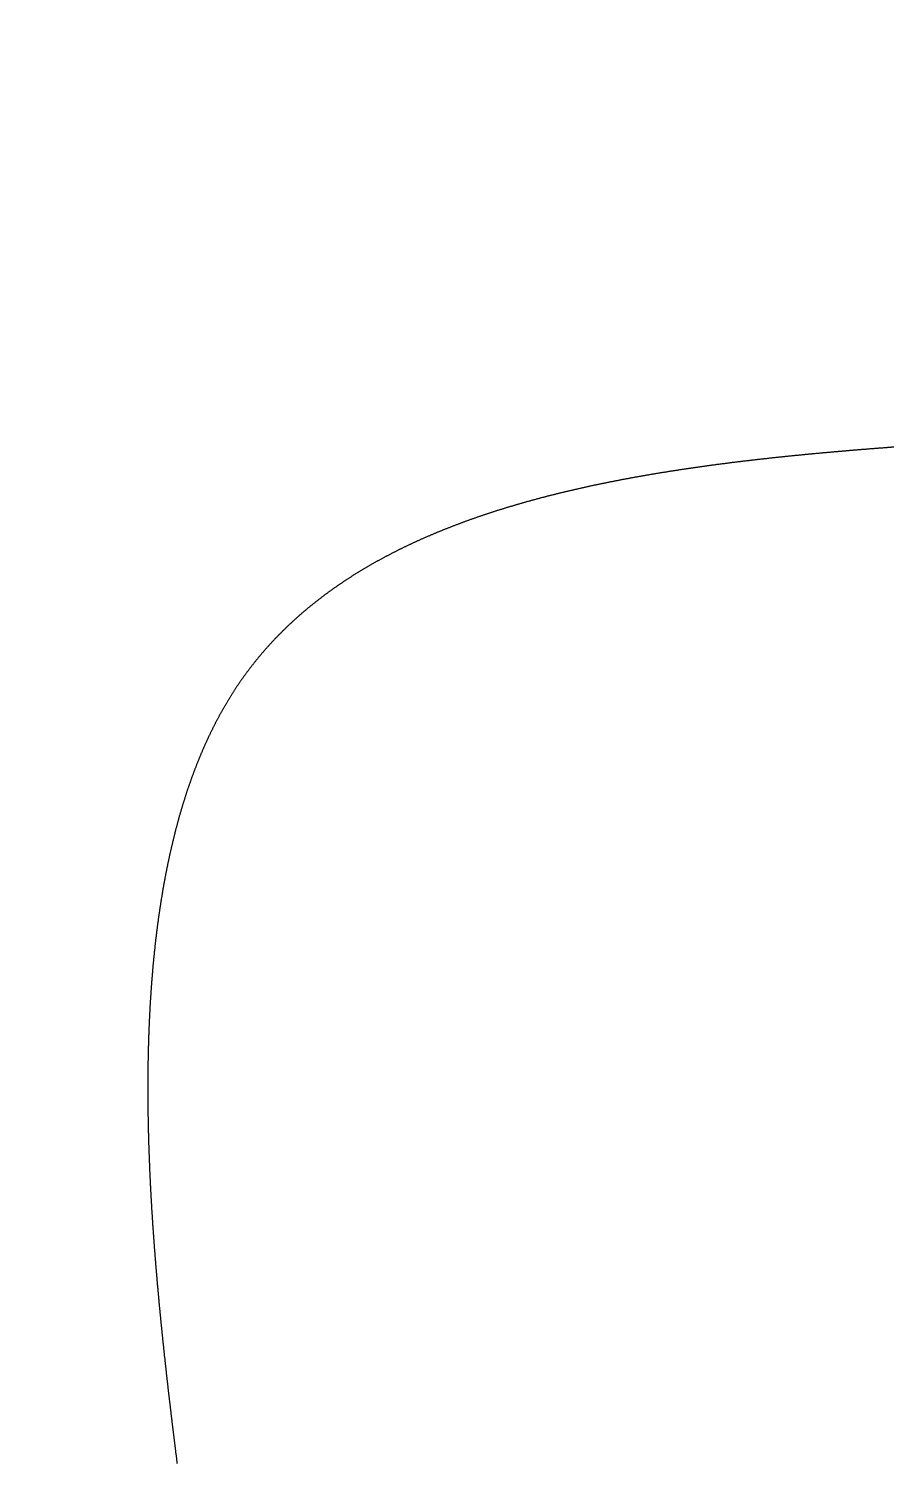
# Model space of a CAD drawing. Header units: millimetres. Extents: x 88 to 97873, y 32 to 55088.
# Drawn here: x 48696.64 to 48699.173, y 4954.312 to 4958.513 of the extents above; entities that cross this region are included whole.
import ezdxf

# ---------------------------------------------------------------- set-up
doc = ezdxf.new("R2010")
doc.units = ezdxf.units.MM
doc.header["$LTSCALE"] = 0.3

msp = doc.modelspace()

# ---------------------------------------------------------------- linework, layer by layer
msp.add_lwpolyline([(48699.1745, 4957.288), (48699.1722, 4957.2879), (48699.1698, 4957.2877), (48699.1674, 4957.2875), (48699.165, 4957.2873), (48699.1627, 4957.2871), (48699.1603, 4957.287), (48699.1579, 4957.2868), (48699.1556, 4957.2866), (48699.1532, 4957.2864), (48699.1508, 4957.2862), (48699.1484, 4957.2861), (48699.1461, 4957.2859), (48699.1437, 4957.2857), (48699.1413, 4957.2855), (48699.139, 4957.2853), (48699.1366, 4957.2852), (48699.1342, 4957.285), (48699.1318, 4957.2848), (48699.1295, 4957.2846), (48699.1271, 4957.2844), (48699.1247, 4957.2842), (48699.1224, 4957.2841), (48699.12, 4957.2839), (48699.1176, 4957.2837), (48699.1153, 4957.2835), (48699.1129, 4957.2833), (48699.1105, 4957.2831), (48699.1081, 4957.2829), (48699.1058, 4957.2828), (48699.1034, 4957.2826), (48699.101, 4957.2824), (48699.0987, 4957.2822), (48699.0963, 4957.282), (48699.0939, 4957.2818), (48699.0916, 4957.2816), (48699.0892, 4957.2814), (48699.0868, 4957.2812), (48699.0845, 4957.281), (48699.0821, 4957.2809), (48699.0797, 4957.2807), (48699.0774, 4957.2805), (48699.075, 4957.2803), (48699.0726, 4957.2801), (48699.0703, 4957.2799), (48699.0679, 4957.2797), (48699.0655, 4957.2795), (48699.0632, 4957.2793), (48699.0608, 4957.2791), (48699.0584, 4957.2789), (48699.0561, 4957.2787), (48699.0537, 4957.2785), (48699.0514, 4957.2783), (48699.049, 4957.2781), (48699.0466, 4957.2779), (48699.0443, 4957.2777), (48699.0419, 4957.2775), (48699.0395, 4957.2773), (48699.0372, 4957.2771), (48699.0348, 4957.2769), (48699.0324, 4957.2767), (48699.0301, 4957.2765), (48699.0277, 4957.2763), (48699.0254, 4957.2761), (48699.023, 4957.2759), (48699.0206, 4957.2757), (48699.0183, 4957.2755), (48699.0159, 4957.2753), (48699.0136, 4957.2751), (48699.0112, 4957.2749), (48699.0088, 4957.2747), (48699.0065, 4957.2745), (48699.0041, 4957.2743), (48699.0018, 4957.2741), (48698.9994, 4957.2739), (48698.9971, 4957.2737), (48698.9947, 4957.2735), (48698.9923, 4957.2733), (48698.99, 4957.273), (48698.9876, 4957.2728), (48698.9853, 4957.2726), (48698.9829, 4957.2724), (48698.9806, 4957.2722), (48698.9782, 4957.272), (48698.9759, 4957.2718), (48698.9735, 4957.2716), (48698.9711, 4957.2714), (48698.9688, 4957.2711), (48698.9664, 4957.2709), (48698.9641, 4957.2707), (48698.9617, 4957.2705), (48698.9594, 4957.2703), (48698.957, 4957.2701), (48698.9547, 4957.2698), (48698.9523, 4957.2696), (48698.95, 4957.2694), (48698.9476, 4957.2692), (48698.9453, 4957.269), (48698.9429, 4957.2688), (48698.9406, 4957.2685), (48698.9382, 4957.2683), (48698.9359, 4957.2681), (48698.9335, 4957.2679), (48698.9312, 4957.2676), (48698.9288, 4957.2674), (48698.9265, 4957.2672), (48698.9241, 4957.267), (48698.9218, 4957.2667), (48698.9194, 4957.2665), (48698.9171, 4957.2663), (48698.9147, 4957.2661), (48698.9124, 4957.2658), (48698.9101, 4957.2656), (48698.9077, 4957.2654), (48698.9054, 4957.2652), (48698.903, 4957.2649), (48698.9007, 4957.2647), (48698.8983, 4957.2645), (48698.896, 4957.2642), (48698.8937, 4957.264), (48698.8913, 4957.2638), (48698.889, 4957.2635), (48698.8866, 4957.2633), (48698.8843, 4957.2631), (48698.882, 4957.2628), (48698.8796, 4957.2626), (48698.8773, 4957.2624), (48698.8749, 4957.2621), (48698.8726, 4957.2619), (48698.8703, 4957.2617), (48698.8679, 4957.2614), (48698.8656, 4957.2612), (48698.8632, 4957.2609), (48698.8609, 4957.2607), (48698.8586, 4957.2605), (48698.8562, 4957.2602), (48698.8539, 4957.26), (48698.8516, 4957.2597), (48698.8492, 4957.2595), (48698.8469, 4957.2593), (48698.8446, 4957.259), (48698.8422, 4957.2588), (48698.8399, 4957.2585), (48698.8376, 4957.2583), (48698.8352, 4957.258), (48698.8329, 4957.2578), (48698.8306, 4957.2575), (48698.8283, 4957.2573), (48698.8259, 4957.257), (48698.8236, 4957.2568), (48698.8213, 4957.2565), (48698.8189, 4957.2563), (48698.8166, 4957.256), (48698.8143, 4957.2558), (48698.812, 4957.2555), (48698.8096, 4957.2553), (48698.8073, 4957.255), (48698.805, 4957.2548), (48698.8027, 4957.2545), (48698.8003, 4957.2542), (48698.798, 4957.254), (48698.7957, 4957.2537), (48698.7934, 4957.2535), (48698.791, 4957.2532), (48698.7887, 4957.253), (48698.7864, 4957.2527), (48698.7841, 4957.2524), (48698.7818, 4957.2522), (48698.7794, 4957.2519), (48698.7771, 4957.2516), (48698.7748, 4957.2514), (48698.7725, 4957.2511), (48698.7702, 4957.2509), (48698.7678, 4957.2506), (48698.7655, 4957.2503), (48698.7632, 4957.2501), (48698.7609, 4957.2498), (48698.7586, 4957.2495), (48698.7563, 4957.2492), (48698.754, 4957.249), (48698.7516, 4957.2487), (48698.7493, 4957.2484), (48698.747, 4957.2482), (48698.7447, 4957.2479), (48698.7424, 4957.2476), (48698.7401, 4957.2473), (48698.7378, 4957.2471), (48698.7355, 4957.2468), (48698.7332, 4957.2465), (48698.7309, 4957.2462), (48698.7285, 4957.246), (48698.7262, 4957.2457), (48698.7239, 4957.2454), (48698.7216, 4957.2451), (48698.7193, 4957.2448), (48698.717, 4957.2446), (48698.7147, 4957.2443), (48698.7124, 4957.244), (48698.7101, 4957.2437), (48698.7078, 4957.2434), (48698.7055, 4957.2431), (48698.7032, 4957.2428), (48698.7009, 4957.2426), (48698.6986, 4957.2423), (48698.6963, 4957.242), (48698.694, 4957.2417), (48698.6917, 4957.2414), (48698.6894, 4957.2411), (48698.6871, 4957.2408), (48698.6848, 4957.2405), (48698.6825, 4957.2402), (48698.6802, 4957.2399), (48698.6779, 4957.2396), (48698.6756, 4957.2394), (48698.6733, 4957.2391), (48698.6711, 4957.2388), (48698.6688, 4957.2385), (48698.6665, 4957.2382), (48698.6642, 4957.2379), (48698.6619, 4957.2376), (48698.6596, 4957.2373), (48698.6573, 4957.237), (48698.655, 4957.2367), (48698.6527, 4957.2364), (48698.6505, 4957.2361), (48698.6482, 4957.2357), (48698.6459, 4957.2354), (48698.6436, 4957.2351), (48698.6413, 4957.2348), (48698.639, 4957.2345), (48698.6367, 4957.2342), (48698.6345, 4957.2339), (48698.6322, 4957.2336), (48698.6299, 4957.2333), (48698.6276, 4957.233), (48698.6253, 4957.2327), (48698.6231, 4957.2323), (48698.6208, 4957.232), (48698.6185, 4957.2317), (48698.6162, 4957.2314), (48698.614, 4957.2311), (48698.6117, 4957.2308), (48698.6094, 4957.2304), (48698.6071, 4957.2301), (48698.6049, 4957.2298), (48698.6026, 4957.2295), (48698.6003, 4957.2292), (48698.5981, 4957.2288), (48698.5958, 4957.2285), (48698.5935, 4957.2282), (48698.5912, 4957.2279), (48698.589, 4957.2275), (48698.5867, 4957.2272), (48698.5844, 4957.2269), (48698.5822, 4957.2265), (48698.5799, 4957.2262), (48698.5776, 4957.2259), (48698.5754, 4957.2256), (48698.5731, 4957.2252), (48698.5709, 4957.2249), (48698.5686, 4957.2246), (48698.5663, 4957.2242), (48698.5641, 4957.2239), (48698.5618, 4957.2235), (48698.5596, 4957.2232), (48698.5573, 4957.2229), (48698.555, 4957.2225), (48698.5528, 4957.2222), (48698.5505, 4957.2219), (48698.5483, 4957.2215), (48698.546, 4957.2212), (48698.5438, 4957.2208), (48698.5415, 4957.2205), (48698.5393, 4957.2201), (48698.537, 4957.2198), (48698.5348, 4957.2194), (48698.5325, 4957.2191), (48698.5303, 4957.2187), (48698.528, 4957.2184), (48698.5258, 4957.218), (48698.5235, 4957.2177), (48698.5213, 4957.2173), (48698.519, 4957.217), (48698.5168, 4957.2166), (48698.5145, 4957.2163), (48698.5123, 4957.2159), (48698.5101, 4957.2156), (48698.5078, 4957.2152), (48698.5056, 4957.2148), (48698.5033, 4957.2145), (48698.5011, 4957.2141), (48698.4989, 4957.2138), (48698.4966, 4957.2134), (48698.4944, 4957.213), (48698.4922, 4957.2127), (48698.4899, 4957.2123), (48698.4877, 4957.2119), (48698.4855, 4957.2116), (48698.4832, 4957.2112), (48698.481, 4957.2108), (48698.4788, 4957.2105), (48698.4765, 4957.2101), (48698.4743, 4957.2097), (48698.4721, 4957.2093), (48698.4699, 4957.209), (48698.4676, 4957.2086), (48698.4654, 4957.2082), (48698.4632, 4957.2078), (48698.461, 4957.2075), (48698.4587, 4957.2071), (48698.4565, 4957.2067), (48698.4543, 4957.2063), (48698.4521, 4957.2059), (48698.4499, 4957.2055), (48698.4476, 4957.2052), (48698.4454, 4957.2048), (48698.4432, 4957.2044), (48698.441, 4957.204), (48698.4388, 4957.2036), (48698.4366, 4957.2032), (48698.4344, 4957.2028), (48698.4321, 4957.2024), (48698.4299, 4957.2021), (48698.4277, 4957.2017), (48698.4255, 4957.2013), (48698.4233, 4957.2009), (48698.4211, 4957.2005), (48698.4189, 4957.2001), (48698.4167, 4957.1997), (48698.4145, 4957.1993), (48698.4123, 4957.1989), (48698.4101, 4957.1985), (48698.4079, 4957.1981), (48698.4057, 4957.1977), (48698.4035, 4957.1973), (48698.4013, 4957.1969), (48698.3991, 4957.1965), (48698.3969, 4957.1961), (48698.3947, 4957.1956), (48698.3925, 4957.1952), (48698.3903, 4957.1948), (48698.3881, 4957.1944), (48698.3859, 4957.194), (48698.3837, 4957.1936), (48698.3815, 4957.1932), (48698.3793, 4957.1928), (48698.3771, 4957.1923), (48698.3749, 4957.1919), (48698.3728, 4957.1915), (48698.3706, 4957.1911), (48698.3684, 4957.1907), (48698.3662, 4957.1902), (48698.364, 4957.1898), (48698.3618, 4957.1894), (48698.3597, 4957.189), (48698.3575, 4957.1885), (48698.3553, 4957.1881), (48698.3531, 4957.1877), (48698.3509, 4957.1873), (48698.3488, 4957.1868), (48698.3466, 4957.1864), (48698.3444, 4957.186), (48698.3422, 4957.1855), (48698.3401, 4957.1851), (48698.3379, 4957.1847), (48698.3357, 4957.1842), (48698.3336, 4957.1838), (48698.3314, 4957.1833), (48698.3292, 4957.1829), (48698.3271, 4957.1825), (48698.3249, 4957.182), (48698.3227, 4957.1816), (48698.3206, 4957.1811), (48698.3184, 4957.1807), (48698.3162, 4957.1802), (48698.3141, 4957.1798), (48698.3119, 4957.1793), (48698.3098, 4957.1789), (48698.3076, 4957.1784), (48698.3054, 4957.178), (48698.3033, 4957.1775), (48698.3011, 4957.1771), (48698.299, 4957.1766), (48698.2968, 4957.1762), (48698.2947, 4957.1757), (48698.2925, 4957.1753), (48698.2904, 4957.1748), (48698.2882, 4957.1743), (48698.2861, 4957.1739), (48698.2839, 4957.1734), (48698.2818, 4957.1729), (48698.2796, 4957.1725), (48698.2775, 4957.172), (48698.2754, 4957.1715), (48698.2732, 4957.1711), (48698.2711, 4957.1706), (48698.2689, 4957.1701), (48698.2668, 4957.1697), (48698.2647, 4957.1692), (48698.2625, 4957.1687), (48698.2604, 4957.1682), (48698.2583, 4957.1678), (48698.2561, 4957.1673), (48698.254, 4957.1668), (48698.2519, 4957.1663), (48698.2497, 4957.1658), (48698.2476, 4957.1653), (48698.2455, 4957.1649), (48698.2434, 4957.1644), (48698.2412, 4957.1639), (48698.2391, 4957.1634), (48698.237, 4957.1629), (48698.2349, 4957.1624), (48698.2327, 4957.1619), (48698.2306, 4957.1614), (48698.2285, 4957.1609), (48698.2264, 4957.1605), (48698.2243, 4957.16), (48698.2222, 4957.1595), (48698.22, 4957.159), (48698.2179, 4957.1585), (48698.2158, 4957.158), (48698.2137, 4957.1575), (48698.2116, 4957.157), (48698.2095, 4957.1564), (48698.2074, 4957.1559), (48698.2053, 4957.1554), (48698.2032, 4957.1549), (48698.2011, 4957.1544), (48698.199, 4957.1539), (48698.1969, 4957.1534), (48698.1948, 4957.1529), (48698.1927, 4957.1524), (48698.1906, 4957.1519), (48698.1885, 4957.1513), (48698.1864, 4957.1508), (48698.1843, 4957.1503), (48698.1822, 4957.1498), (48698.1801, 4957.1493), (48698.178, 4957.1487), (48698.1759, 4957.1482), (48698.1738, 4957.1477), (48698.1717, 4957.1472), (48698.1697, 4957.1466), (48698.1676, 4957.1461), (48698.1655, 4957.1456), (48698.1634, 4957.145), (48698.1613, 4957.1445), (48698.1592, 4957.144), (48698.1572, 4957.1434), (48698.1551, 4957.1429), (48698.153, 4957.1424), (48698.1509, 4957.1418), (48698.1489, 4957.1413), (48698.1468, 4957.1407), (48698.1447, 4957.1402), (48698.1426, 4957.1397), (48698.1406, 4957.1391), (48698.1385, 4957.1386), (48698.1364, 4957.138), (48698.1344, 4957.1375), (48698.1323, 4957.1369), (48698.1302, 4957.1364), (48698.1282, 4957.1358), (48698.1261, 4957.1353), (48698.1241, 4957.1347), (48698.122, 4957.1341), (48698.1199, 4957.1336), (48698.1179, 4957.133), (48698.1158, 4957.1325), (48698.1138, 4957.1319), (48698.1117, 4957.1313), (48698.1097, 4957.1308), (48698.1076, 4957.1302), (48698.1056, 4957.1296), (48698.1035, 4957.1291), (48698.1015, 4957.1285), (48698.0994, 4957.1279), (48698.0974, 4957.1274), (48698.0953, 4957.1268), (48698.0933, 4957.1262), (48698.0913, 4957.1256), (48698.0892, 4957.125), (48698.0872, 4957.1245), (48698.0852, 4957.1239), (48698.0831, 4957.1233), (48698.0811, 4957.1227), (48698.0791, 4957.1221), (48698.077, 4957.1215), (48698.075, 4957.121), (48698.073, 4957.1204), (48698.0709, 4957.1198), (48698.0689, 4957.1192), (48698.0669, 4957.1186), (48698.0649, 4957.118), (48698.0628, 4957.1174), (48698.0608, 4957.1168), (48698.0588, 4957.1162), (48698.0568, 4957.1156), (48698.0548, 4957.115), (48698.0528, 4957.1144), (48698.0507, 4957.1138), (48698.0487, 4957.1132), (48698.0467, 4957.1126), (48698.0447, 4957.112), (48698.0427, 4957.1114), (48698.0407, 4957.1108), (48698.0387, 4957.1102), (48698.0367, 4957.1095), (48698.0347, 4957.1089), (48698.0327, 4957.1083), (48698.0307, 4957.1077), (48698.0287, 4957.1071), (48698.0267, 4957.1065), (48698.0247, 4957.1058), (48698.0227, 4957.1052), (48698.0207, 4957.1046), (48698.0187, 4957.104), (48698.0167, 4957.1033), (48698.0147, 4957.1027), (48698.0127, 4957.1021), (48698.0107, 4957.1014), (48698.0087, 4957.1008), (48698.0068, 4957.1002), (48698.0048, 4957.0995), (48698.0028, 4957.0989), (48698.0008, 4957.0983), (48697.9988, 4957.0976), (48697.9969, 4957.097), (48697.9949, 4957.0963), (48697.9929, 4957.0957), (48697.9909, 4957.0951), (48697.989, 4957.0944), (48697.987, 4957.0938), (48697.985, 4957.0931), (48697.983, 4957.0925), (48697.9811, 4957.0918), (48697.9791, 4957.0912), (48697.9772, 4957.0905), (48697.9752, 4957.0898), (48697.9732, 4957.0892), (48697.9713, 4957.0885), (48697.9693, 4957.0879), (48697.9674, 4957.0872), (48697.9654, 4957.0865), (48697.9634, 4957.0859), (48697.9615, 4957.0852), (48697.9595, 4957.0845), (48697.9576, 4957.0839), (48697.9556, 4957.0832), (48697.9537, 4957.0825), (48697.9517, 4957.0818), (48697.9498, 4957.0812), (48697.9479, 4957.0805), (48697.9459, 4957.0798), (48697.944, 4957.0791), (48697.942, 4957.0785), (48697.9401, 4957.0778), (48697.9382, 4957.0771), (48697.9362, 4957.0764), (48697.9343, 4957.0757), (48697.9324, 4957.075), (48697.9304, 4957.0743), (48697.9285, 4957.0736), (48697.9266, 4957.0729), (48697.9247, 4957.0722), (48697.9227, 4957.0716), (48697.9208, 4957.0709), (48697.9189, 4957.0702), (48697.917, 4957.0695), (48697.9151, 4957.0687), (48697.9131, 4957.068), (48697.9112, 4957.0673), (48697.9093, 4957.0666), (48697.9074, 4957.0659), (48697.9055, 4957.0652), (48697.9036, 4957.0645), (48697.9017, 4957.0638), (48697.8998, 4957.0631), (48697.8979, 4957.0624), (48697.896, 4957.0616), (48697.8941, 4957.0609), (48697.8922, 4957.0602), (48697.8903, 4957.0595), (48697.8884, 4957.0588), (48697.8865, 4957.058), (48697.8846, 4957.0573), (48697.8827, 4957.0566), (48697.8808, 4957.0558), (48697.8789, 4957.0551), (48697.877, 4957.0544), (48697.8751, 4957.0536), (48697.8732, 4957.0529), (48697.8714, 4957.0522), (48697.8695, 4957.0514), (48697.8676, 4957.0507), (48697.8657, 4957.0499), (48697.8638, 4957.0492), (48697.862, 4957.0485), (48697.8601, 4957.0477), (48697.8582, 4957.047), (48697.8563, 4957.0462), (48697.8545, 4957.0455), (48697.8526, 4957.0447), (48697.8507, 4957.044), (48697.8489, 4957.0432), (48697.847, 4957.0424), (48697.8451, 4957.0417), (48697.8433, 4957.0409), (48697.8414, 4957.0402), (48697.8396, 4957.0394), (48697.8377, 4957.0386), (48697.8359, 4957.0379), (48697.834, 4957.0371), (48697.8322, 4957.0363), (48697.8303, 4957.0355), (48697.8285, 4957.0348), (48697.8266, 4957.034), (48697.8248, 4957.0332), (48697.8229, 4957.0324), (48697.8211, 4957.0317), (48697.8192, 4957.0309), (48697.8174, 4957.0301), (48697.8156, 4957.0293), (48697.8137, 4957.0285), (48697.8119, 4957.0277), (48697.8101, 4957.0269), (48697.8082, 4957.0261), (48697.8064, 4957.0254), (48697.8046, 4957.0246), (48697.8028, 4957.0238), (48697.8009, 4957.023), (48697.7991, 4957.0222), (48697.7973, 4957.0214), (48697.7955, 4957.0206), (48697.7937, 4957.0198), (48697.7918, 4957.0189), (48697.79, 4957.0181), (48697.7882, 4957.0173), (48697.7864, 4957.0165), (48697.7846, 4957.0157), (48697.7828, 4957.0149), (48697.781, 4957.0141), (48697.7792, 4957.0133), (48697.7774, 4957.0124), (48697.7756, 4957.0116), (48697.7738, 4957.0108), (48697.772, 4957.01), (48697.7702, 4957.0091), (48697.7684, 4957.0083), (48697.7666, 4957.0075), (48697.7648, 4957.0067), (48697.763, 4957.0058), (48697.7612, 4957.005), (48697.7594, 4957.0041), (48697.7577, 4957.0033), (48697.7559, 4957.0025), (48697.7541, 4957.0016), (48697.7523, 4957.0008), (48697.7505, 4956.9999), (48697.7488, 4956.9991), (48697.747, 4956.9982), (48697.7452, 4956.9974), (48697.7434, 4956.9965), (48697.7417, 4956.9957), (48697.7399, 4956.9948), (48697.7381, 4956.994), (48697.7364, 4956.9931), (48697.7346, 4956.9923), (48697.7329, 4956.9914), (48697.7311, 4956.9905), (48697.7293, 4956.9897), (48697.7276, 4956.9888), (48697.7258, 4956.9879), (48697.7241, 4956.9871), (48697.7223, 4956.9862), (48697.7206, 4956.9853), (48697.7188, 4956.9844), (48697.7171, 4956.9836), (48697.7154, 4956.9827), (48697.7136, 4956.9818), (48697.7119, 4956.9809), (48697.7101, 4956.98), (48697.7084, 4956.9792), (48697.7067, 4956.9783), (48697.7049, 4956.9774), (48697.7032, 4956.9765), (48697.7015, 4956.9756), (48697.6997, 4956.9747), (48697.698, 4956.9738), (48697.6963, 4956.9729), (48697.6946, 4956.972), (48697.6928, 4956.9711), (48697.6911, 4956.9702), (48697.6894, 4956.9693), (48697.6877, 4956.9684), (48697.686, 4956.9675), (48697.6843, 4956.9666), (48697.6826, 4956.9657), (48697.6809, 4956.9647), (48697.6792, 4956.9638), (48697.6774, 4956.9629), (48697.6757, 4956.962), (48697.674, 4956.9611), (48697.6723, 4956.9601), (48697.6706, 4956.9592), (48697.669, 4956.9583), (48697.6673, 4956.9574), (48697.6656, 4956.9564), (48697.6639, 4956.9555), (48697.6622, 4956.9546), (48697.6605, 4956.9536), (48697.6588, 4956.9527), (48697.6571, 4956.9518), (48697.6555, 4956.9508), (48697.6538, 4956.9499), (48697.6521, 4956.9489), (48697.6504, 4956.948), (48697.6487, 4956.947), (48697.6471, 4956.9461), (48697.6454, 4956.9451), (48697.6437, 4956.9442), (48697.6421, 4956.9432), (48697.6404, 4956.9423), (48697.6387, 4956.9413), (48697.6371, 4956.9404), (48697.6354, 4956.9394), (48697.6338, 4956.9384), (48697.6321, 4956.9375), (48697.6305, 4956.9365), (48697.6288, 4956.9355), (48697.6272, 4956.9346), (48697.6255, 4956.9336), (48697.6239, 4956.9326), (48697.6222, 4956.9316), (48697.6206, 4956.9307), (48697.6189, 4956.9297), (48697.6173, 4956.9287), (48697.6157, 4956.9277), (48697.614, 4956.9267), (48697.6124, 4956.9257), (48697.6108, 4956.9247), (48697.6091, 4956.9237), (48697.6075, 4956.9228), (48697.6059, 4956.9218), (48697.6043, 4956.9208), (48697.6026, 4956.9198), (48697.601, 4956.9188), (48697.5994, 4956.9178), (48697.5978, 4956.9168), (48697.5962, 4956.9157), (48697.5946, 4956.9147), (48697.5929, 4956.9137), (48697.5913, 4956.9127), (48697.5897, 4956.9117), (48697.5881, 4956.9107), (48697.5865, 4956.9097), (48697.5849, 4956.9086), (48697.5833, 4956.9076), (48697.5817, 4956.9066), (48697.5801, 4956.9056), (48697.5785, 4956.9045), (48697.5769, 4956.9035), (48697.5754, 4956.9025), (48697.5738, 4956.9015), (48697.5722, 4956.9004), (48697.5706, 4956.8994), (48697.569, 4956.8983), (48697.5674, 4956.8973), (48697.5659, 4956.8963), (48697.5643, 4956.8952), (48697.5627, 4956.8942), (48697.5611, 4956.8931), (48697.5596, 4956.8921), (48697.558, 4956.891), (48697.5564, 4956.89), (48697.5549, 4956.8889), (48697.5533, 4956.8878), (48697.5518, 4956.8868), (48697.5502, 4956.8857), (48697.5486, 4956.8847), (48697.5471, 4956.8836), (48697.5455, 4956.8825), (48697.544, 4956.8815), (48697.5424, 4956.8804), (48697.5409, 4956.8793), (48697.5394, 4956.8782), (48697.5378, 4956.8772), (48697.5363, 4956.8761), (48697.5347, 4956.875), (48697.5332, 4956.8739), (48697.5317, 4956.8728), (48697.5301, 4956.8717), (48697.5286, 4956.8707), (48697.5271, 4956.8696), (48697.5255, 4956.8685), (48697.524, 4956.8674), (48697.5225, 4956.8663), (48697.521, 4956.8652), (48697.5195, 4956.8641), (48697.5179, 4956.863), (48697.5164, 4956.8619), (48697.5149, 4956.8608), (48697.5134, 4956.8597), (48697.5119, 4956.8585), (48697.5104, 4956.8574), (48697.5089, 4956.8563), (48697.5074, 4956.8552), (48697.5059, 4956.8541), (48697.5044, 4956.853), (48697.5029, 4956.8518), (48697.5014, 4956.8507), (48697.4999, 4956.8496), (48697.4984, 4956.8485), (48697.4969, 4956.8473), (48697.4955, 4956.8462), (48697.494, 4956.8451), (48697.4925, 4956.8439), (48697.491, 4956.8428), (48697.4895, 4956.8416), (48697.4881, 4956.8405), (48697.4866, 4956.8394), (48697.4851, 4956.8382), (48697.4836, 4956.8371), (48697.4822, 4956.8359), (48697.4807, 4956.8348), (48697.4793, 4956.8336), (48697.4778, 4956.8324), (48697.4763, 4956.8313), (48697.4749, 4956.8301), (48697.4734, 4956.829), (48697.472, 4956.8278), (48697.4705, 4956.8266), (48697.4691, 4956.8255), (48697.4676, 4956.8243), (48697.4662, 4956.8231), (48697.4647, 4956.8219), (48697.4633, 4956.8208), (48697.4619, 4956.8196), (48697.4604, 4956.8184), (48697.459, 4956.8172), (48697.4576, 4956.816), (48697.4561, 4956.8148), (48697.4547, 4956.8136), (48697.4533, 4956.8125), (48697.4519, 4956.8113), (48697.4504, 4956.8101), (48697.449, 4956.8089), (48697.4476, 4956.8077), (48697.4462, 4956.8065), (48697.4448, 4956.8053), (48697.4434, 4956.8041), (48697.442, 4956.8028), (48697.4406, 4956.8016), (48697.4392, 4956.8004), (48697.4378, 4956.7992), (48697.4364, 4956.798), (48697.435, 4956.7968), (48697.4336, 4956.7955), (48697.4322, 4956.7943), (48697.4308, 4956.7931), (48697.4294, 4956.7919), (48697.428, 4956.7906), (48697.4266, 4956.7894), (48697.4252, 4956.7882), (48697.4239, 4956.7869), (48697.4225, 4956.7857), (48697.4211, 4956.7845), (48697.4197, 4956.7832), (48697.4184, 4956.782), (48697.417, 4956.7807), (48697.4156, 4956.7795), (48697.4143, 4956.7782), (48697.4129, 4956.777), (48697.4115, 4956.7757), (48697.4102, 4956.7745), (48697.4088, 4956.7732), (48697.4075, 4956.7719), (48697.4061, 4956.7707), (48697.4048, 4956.7694), (48697.4034, 4956.7682), (48697.4021, 4956.7669), (48697.4007, 4956.7656), (48697.3994, 4956.7643), (48697.3981, 4956.7631), (48697.3967, 4956.7618), (48697.3954, 4956.7605), (48697.3941, 4956.7592), (48697.3927, 4956.7579), (48697.3914, 4956.7566), (48697.3901, 4956.7554), (48697.3888, 4956.7541), (48697.3874, 4956.7528), (48697.3861, 4956.7515), (48697.3848, 4956.7502), (48697.3835, 4956.7489), (48697.3822, 4956.7476), (48697.3809, 4956.7463), (48697.3796, 4956.745), (48697.3783, 4956.7437), (48697.377, 4956.7423), (48697.3757, 4956.741), (48697.3744, 4956.7397), (48697.3731, 4956.7384), (48697.3718, 4956.7371), (48697.3705, 4956.7358), (48697.3692, 4956.7344), (48697.3679, 4956.7331), (48697.3666, 4956.7318), (48697.3654, 4956.7305), (48697.3641, 4956.7291), (48697.3628, 4956.7278), (48697.3615, 4956.7264), (48697.3603, 4956.7251), (48697.359, 4956.7238), (48697.3577, 4956.7224), (48697.3565, 4956.7211), (48697.3552, 4956.7197), (48697.3539, 4956.7184), (48697.3527, 4956.717), (48697.3514, 4956.7157), (48697.3502, 4956.7143), (48697.3489, 4956.713), (48697.3477, 4956.7116), (48697.3464, 4956.7102), (48697.3452, 4956.7089), (48697.3439, 4956.7075), (48697.3427, 4956.7061), (48697.3414, 4956.7048), (48697.3402, 4956.7034), (48697.339, 4956.702), (48697.3377, 4956.7006), (48697.3365, 4956.6992), (48697.3353, 4956.6979), (48697.3341, 4956.6965), (48697.3328, 4956.6951), (48697.3316, 4956.6937), (48697.3304, 4956.6923), (48697.3292, 4956.6909), (48697.328, 4956.6895), (48697.3268, 4956.6881), (48697.3256, 4956.6867), (48697.3244, 4956.6853), (48697.3232, 4956.6839), (48697.322, 4956.6825), (48697.3208, 4956.6811), (48697.3196, 4956.6797), (48697.3184, 4956.6782), (48697.3172, 4956.6768), (48697.316, 4956.6754), (48697.3148, 4956.674), (48697.3136, 4956.6726), (48697.3124, 4956.6711), (48697.3113, 4956.6697), (48697.3101, 4956.6683), (48697.3089, 4956.6668), (48697.3077, 4956.6654), (48697.3066, 4956.664), (48697.3054, 4956.6625), (48697.3042, 4956.6611), (48697.3031, 4956.6596), (48697.3019, 4956.6582), (48697.3008, 4956.6567), (48697.2996, 4956.6553), (48697.2985, 4956.6538), (48697.2973, 4956.6524), (48697.2962, 4956.6509), (48697.295, 4956.6495), (48697.2939, 4956.648), (48697.2927, 4956.6465), (48697.2916, 4956.6451), (48697.2905, 4956.6436), (48697.2893, 4956.6421), (48697.2882, 4956.6406), (48697.2871, 4956.6392), (48697.2859, 4956.6377), (48697.2848, 4956.6362), (48697.2837, 4956.6347), (48697.2826, 4956.6332), (48697.2815, 4956.6317), (48697.2804, 4956.6302), (48697.2792, 4956.6287), (48697.2781, 4956.6273), (48697.277, 4956.6258), (48697.2759, 4956.6243), (48697.2748, 4956.6227), (48697.2737, 4956.6212), (48697.2726, 4956.6197), (48697.2715, 4956.6182), (48697.2704, 4956.6167), (48697.2694, 4956.6152), (48697.2683, 4956.6137), (48697.2672, 4956.6122), (48697.2661, 4956.6106), (48697.265, 4956.6091), (48697.2639, 4956.6076), (48697.2629, 4956.6061), (48697.2618, 4956.6045), (48697.2607, 4956.603), (48697.2597, 4956.6015), (48697.2586, 4956.5999), (48697.2575, 4956.5984), (48697.2565, 4956.5968), (48697.2554, 4956.5953), (48697.2544, 4956.5937), (48697.2533, 4956.5922), (48697.2523, 4956.5906), (48697.2512, 4956.5891), (48697.2502, 4956.5875), (48697.2491, 4956.586), (48697.2481, 4956.5844), (48697.2471, 4956.5828), (48697.246, 4956.5813), (48697.245, 4956.5797), (48697.244, 4956.5781), (48697.2429, 4956.5765), (48697.2419, 4956.575), (48697.2409, 4956.5734), (48697.2399, 4956.5718), (48697.2389, 4956.5702), (48697.2378, 4956.5686), (48697.2368, 4956.567), (48697.2358, 4956.5654), (48697.2348, 4956.5639), (48697.2338, 4956.5623), (48697.2328, 4956.5607), (48697.2318, 4956.5591), (48697.2308, 4956.5575), (48697.2298, 4956.5558), (48697.2288, 4956.5542), (48697.2278, 4956.5526), (48697.2269, 4956.551), (48697.2259, 4956.5494), (48697.2249, 4956.5478), (48697.2239, 4956.5462), (48697.2229, 4956.5445), (48697.222, 4956.5429), (48697.221, 4956.5413), (48697.22, 4956.5397), (48697.2191, 4956.538), (48697.2181, 4956.5364), (48697.2171, 4956.5348), (48697.2162, 4956.5331), (48697.2152, 4956.5315), (48697.2143, 4956.5298), (48697.2133, 4956.5282), (48697.2124, 4956.5266), (48697.2114, 4956.5249), (48697.2105, 4956.5233), (48697.2095, 4956.5216), (48697.2086, 4956.5199), (48697.2076, 4956.5183), (48697.2067, 4956.5166), (48697.2058, 4956.515), (48697.2048, 4956.5133), (48697.2039, 4956.5116), (48697.203, 4956.51), (48697.2021, 4956.5083), (48697.2011, 4956.5066), (48697.2002, 4956.5049), (48697.1993, 4956.5033), (48697.1984, 4956.5016), (48697.1975, 4956.4999), (48697.1966, 4956.4982), (48697.1957, 4956.4965), (48697.1948, 4956.4948), (48697.1939, 4956.4931), (48697.193, 4956.4914), (48697.1921, 4956.4898), (48697.1912, 4956.4881), (48697.1903, 4956.4864), (48697.1894, 4956.4847), (48697.1885, 4956.4829), (48697.1876, 4956.4812), (48697.1867, 4956.4795), (48697.1859, 4956.4778), (48697.185, 4956.4761), (48697.1841, 4956.4744), (48697.1832, 4956.4727), (48697.1824, 4956.471), (48697.1815, 4956.4692), (48697.1806, 4956.4675), (48697.1798, 4956.4658), (48697.1789, 4956.4641), (48697.178, 4956.4623), (48697.1772, 4956.4606), (48697.1763, 4956.4589), (48697.1755, 4956.4571), (48697.1746, 4956.4554), (48697.1738, 4956.4536), (48697.1729, 4956.4519), (48697.1721, 4956.4502), (48697.1712, 4956.4484), (48697.1704, 4956.4467), (48697.1696, 4956.4449), (48697.1687, 4956.4432), (48697.1679, 4956.4414), (48697.1671, 4956.4396), (48697.1662, 4956.4379), (48697.1654, 4956.4361), (48697.1646, 4956.4344), (48697.1638, 4956.4326), (48697.163, 4956.4308), (48697.1621, 4956.4291), (48697.1613, 4956.4273), (48697.1605, 4956.4255), (48697.1597, 4956.4237), (48697.1589, 4956.422), (48697.1581, 4956.4202), (48697.1573, 4956.4184), (48697.1565, 4956.4166), (48697.1557, 4956.4148), (48697.1549, 4956.413), (48697.1541, 4956.4113), (48697.1533, 4956.4095), (48697.1525, 4956.4077), (48697.1518, 4956.4059), (48697.151, 4956.4041), (48697.1502, 4956.4023), (48697.1494, 4956.4005), (48697.1486, 4956.3987), (48697.1479, 4956.3969), (48697.1471, 4956.3951), (48697.1463, 4956.3932), (48697.1455, 4956.3914), (48697.1448, 4956.3896), (48697.144, 4956.3878), (48697.1433, 4956.386), (48697.1425, 4956.3842), (48697.1417, 4956.3823), (48697.141, 4956.3805), (48697.1402, 4956.3787), (48697.1395, 4956.3769), (48697.1387, 4956.375), (48697.138, 4956.3732), (48697.1372, 4956.3714), (48697.1365, 4956.3695), (48697.1358, 4956.3677), (48697.135, 4956.3659), (48697.1343, 4956.364), (48697.1336, 4956.3622), (48697.1328, 4956.3603), (48697.1321, 4956.3585), (48697.1314, 4956.3566), (48697.1307, 4956.3548), (48697.1299, 4956.3529), (48697.1292, 4956.3511), (48697.1285, 4956.3492), (48697.1278, 4956.3474), (48697.1271, 4956.3455), (48697.1264, 4956.3437), (48697.1256, 4956.3418), (48697.1249, 4956.3399), (48697.1242, 4956.3381), (48697.1235, 4956.3362), (48697.1228, 4956.3343), (48697.1221, 4956.3325), (48697.1214, 4956.3306), (48697.1207, 4956.3287), (48697.1201, 4956.3268), (48697.1194, 4956.3249), (48697.1187, 4956.3231), (48697.118, 4956.3212), (48697.1173, 4956.3193), (48697.1166, 4956.3174), (48697.116, 4956.3155), (48697.1153, 4956.3136), (48697.1146, 4956.3117), (48697.1139, 4956.3098), (48697.1133, 4956.308), (48697.1126, 4956.3061), (48697.1119, 4956.3042), (48697.1113, 4956.3023), (48697.1106, 4956.3004), (48697.1099, 4956.2984), (48697.1093, 4956.2965), (48697.1086, 4956.2946), (48697.108, 4956.2927), (48697.1073, 4956.2908), (48697.1067, 4956.2889), (48697.106, 4956.287), (48697.1054, 4956.2851), (48697.1047, 4956.2831), (48697.1041, 4956.2812), (48697.1035, 4956.2793), (48697.1028, 4956.2774), (48697.1022, 4956.2755), (48697.1016, 4956.2735), (48697.1009, 4956.2716), (48697.1003, 4956.2697), (48697.0997, 4956.2677), (48697.0991, 4956.2658), (48697.0984, 4956.2639), (48697.0978, 4956.2619), (48697.0972, 4956.26), (48697.0966, 4956.2581), (48697.096, 4956.2561), (48697.0954, 4956.2542), (48697.0947, 4956.2522), (48697.0941, 4956.2503), (48697.0935, 4956.2483), (48697.0929, 4956.2464), (48697.0923, 4956.2444), (48697.0917, 4956.2425), (48697.0911, 4956.2405), (48697.0905, 4956.2386), (48697.0899, 4956.2366), (48697.0894, 4956.2346), (48697.0888, 4956.2327), (48697.0882, 4956.2307), (48697.0876, 4956.2287), (48697.087, 4956.2268), (48697.0864, 4956.2248), (48697.0858, 4956.2228), (48697.0853, 4956.2209), (48697.0847, 4956.2189), (48697.0841, 4956.2169), (48697.0836, 4956.2149), (48697.083, 4956.213), (48697.0824, 4956.211), (48697.0819, 4956.209), (48697.0813, 4956.207), (48697.0807, 4956.205), (48697.0802, 4956.203), (48697.0796, 4956.2011), (48697.0791, 4956.1991), (48697.0785, 4956.1971), (48697.078, 4956.1951), (48697.0774, 4956.1931), (48697.0769, 4956.1911), (48697.0763, 4956.1891), (48697.0758, 4956.1871), (48697.0752, 4956.1851), (48697.0747, 4956.1831), (48697.0742, 4956.1811), (48697.0736, 4956.1791), (48697.0731, 4956.1771), (48697.0726, 4956.1751), (48697.072, 4956.1731), (48697.0715, 4956.1711), (48697.071, 4956.169), (48697.0704, 4956.167), (48697.0699, 4956.165), (48697.0694, 4956.163), (48697.0689, 4956.161), (48697.0684, 4956.159), (48697.0679, 4956.1569), (48697.0673, 4956.1549), (48697.0668, 4956.1529), (48697.0663, 4956.1509), (48697.0658, 4956.1488), (48697.0653, 4956.1468), (48697.0648, 4956.1448), (48697.0643, 4956.1427), (48697.0638, 4956.1407), (48697.0633, 4956.1387), (48697.0628, 4956.1366), (48697.0623, 4956.1346), (48697.0618, 4956.1326), (48697.0614, 4956.1305), (48697.0609, 4956.1285), (48697.0604, 4956.1264), (48697.0599, 4956.1244), (48697.0594, 4956.1223), (48697.0589, 4956.1203), (48697.0585, 4956.1183), (48697.058, 4956.1162), (48697.0575, 4956.1142), (48697.057, 4956.1121), (48697.0566, 4956.11), (48697.0561, 4956.108), (48697.0556, 4956.1059), (48697.0552, 4956.1039), (48697.0547, 4956.1018), (48697.0543, 4956.0998), (48697.0538, 4956.0977), (48697.0533, 4956.0956), (48697.0529, 4956.0936), (48697.0524, 4956.0915), (48697.052, 4956.0894), (48697.0515, 4956.0874), (48697.0511, 4956.0853), (48697.0506, 4956.0832), (48697.0502, 4956.0811), (48697.0497, 4956.0791), (48697.0493, 4956.077), (48697.0489, 4956.0749), (48697.0484, 4956.0728), (48697.048, 4956.0708), (48697.0476, 4956.0687), (48697.0471, 4956.0666), (48697.0467, 4956.0645), (48697.0463, 4956.0624), (48697.0458, 4956.0603), (48697.0454, 4956.0582), (48697.045, 4956.0562), (48697.0446, 4956.0541), (48697.0442, 4956.052), (48697.0437, 4956.0499), (48697.0433, 4956.0478), (48697.0429, 4956.0457), (48697.0425, 4956.0436), (48697.0421, 4956.0415), (48697.0417, 4956.0394), (48697.0413, 4956.0373), (48697.0409, 4956.0352), (48697.0405, 4956.0331), (48697.0401, 4956.031), (48697.0397, 4956.0289), (48697.0393, 4956.0268), (48697.0389, 4956.0247), (48697.0385, 4956.0226), (48697.0381, 4956.0204), (48697.0377, 4956.0183), (48697.0373, 4956.0162), (48697.0369, 4956.0141), (48697.0366, 4956.012), (48697.0362, 4956.0099), (48697.0358, 4956.0078), (48697.0354, 4956.0056), (48697.035, 4956.0035), (48697.0347, 4956.0014), (48697.0343, 4955.9993), (48697.0339, 4955.9971), (48697.0335, 4955.995), (48697.0332, 4955.9929), (48697.0328, 4955.9908), (48697.0324, 4955.9886), (48697.0321, 4955.9865), (48697.0317, 4955.9844), (48697.0314, 4955.9822), (48697.031, 4955.9801), (48697.0306, 4955.978), (48697.0303, 4955.9758), (48697.0299, 4955.9737), (48697.0296, 4955.9716), (48697.0292, 4955.9694), (48697.0289, 4955.9673), (48697.0285, 4955.9651), (48697.0282, 4955.963), (48697.0278, 4955.9609), (48697.0275, 4955.9587), (48697.0272, 4955.9566), (48697.0268, 4955.9544), (48697.0265, 4955.9523), (48697.0262, 4955.9501), (48697.0258, 4955.948), (48697.0255, 4955.9458), (48697.0252, 4955.9437), (48697.0248, 4955.9415), (48697.0245, 4955.9394), (48697.0242, 4955.9372), (48697.0239, 4955.9351), (48697.0235, 4955.9329), (48697.0232, 4955.9307), (48697.0229, 4955.9286), (48697.0226, 4955.9264), (48697.0223, 4955.9243), (48697.022, 4955.9221), (48697.0216, 4955.9199), (48697.0213, 4955.9178), (48697.021, 4955.9156), (48697.0207, 4955.9134), (48697.0204, 4955.9113), (48697.0201, 4955.9091), (48697.0198, 4955.9069), (48697.0195, 4955.9048), (48697.0192, 4955.9026), (48697.0189, 4955.9004), (48697.0186, 4955.8982), (48697.0183, 4955.8961), (48697.018, 4955.8939), (48697.0177, 4955.8917), (48697.0175, 4955.8895), (48697.0172, 4955.8874), (48697.0169, 4955.8852), (48697.0166, 4955.883), (48697.0163, 4955.8808), (48697.016, 4955.8786), (48697.0158, 4955.8764), (48697.0155, 4955.8743), (48697.0152, 4955.8721), (48697.0149, 4955.8699), (48697.0147, 4955.8677), (48697.0144, 4955.8655), (48697.0141, 4955.8633), (48697.0139, 4955.8611), (48697.0136, 4955.8589), (48697.0133, 4955.8567), (48697.0131, 4955.8545), (48697.0128, 4955.8524), (48697.0125, 4955.8502), (48697.0123, 4955.848), (48697.012, 4955.8458), (48697.0118, 4955.8436), (48697.0115, 4955.8414), (48697.0113, 4955.8392), (48697.011, 4955.837), (48697.0108, 4955.8348), (48697.0105, 4955.8326), (48697.0103, 4955.8304), (48697.01, 4955.8282), (48697.0098, 4955.826), (48697.0096, 4955.8237), (48697.0093, 4955.8215), (48697.0091, 4955.8193), (48697.0088, 4955.8171), (48697.0086, 4955.8149), (48697.0084, 4955.8127), (48697.0081, 4955.8105), (48697.0079, 4955.8083), (48697.0077, 4955.8061), (48697.0075, 4955.8039), (48697.0072, 4955.8016), (48697.007, 4955.7994), (48697.0068, 4955.7972), (48697.0066, 4955.795), (48697.0063, 4955.7928), (48697.0061, 4955.7906), (48697.0059, 4955.7883), (48697.0057, 4955.7861), (48697.0055, 4955.7839), (48697.0053, 4955.7817), (48697.0051, 4955.7795), (48697.0048, 4955.7772), (48697.0046, 4955.775), (48697.0044, 4955.7728), (48697.0042, 4955.7706), (48697.004, 4955.7683), (48697.0038, 4955.7661), (48697.0036, 4955.7639), (48697.0034, 4955.7616), (48697.0032, 4955.7594), (48697.003, 4955.7572), (48697.0028, 4955.755), (48697.0026, 4955.7527), (48697.0024, 4955.7505), (48697.0023, 4955.7483), (48697.0021, 4955.746), (48697.0019, 4955.7438), (48697.0017, 4955.7416), (48697.0015, 4955.7393), (48697.0013, 4955.7371), (48697.0012, 4955.7348), (48697.001, 4955.7326), (48697.0008, 4955.7304), (48697.0006, 4955.7281), (48697.0004, 4955.7259), (48697.0003, 4955.7236), (48697.0001, 4955.7214), (48696.9999, 4955.7192), (48696.9998, 4955.7169), (48696.9996, 4955.7147), (48696.9994, 4955.7124), (48696.9993, 4955.7102), (48696.9991, 4955.7079), (48696.9989, 4955.7057), (48696.9988, 4955.7034), (48696.9986, 4955.7012), (48696.9984, 4955.6989), (48696.9983, 4955.6967), (48696.9981, 4955.6944), (48696.998, 4955.6922), (48696.9978, 4955.6899), (48696.9977, 4955.6877), (48696.9975, 4955.6854), (48696.9974, 4955.6832), (48696.9972, 4955.6809), (48696.9971, 4955.6787), (48696.9969, 4955.6764), (48696.9968, 4955.6742), (48696.9967, 4955.6719), (48696.9965, 4955.6697), (48696.9964, 4955.6674), (48696.9962, 4955.6651), (48696.9961, 4955.6629), (48696.996, 4955.6606), (48696.9958, 4955.6584), (48696.9957, 4955.6561), (48696.9956, 4955.6538), (48696.9954, 4955.6516), (48696.9953, 4955.6493), (48696.9952, 4955.6471), (48696.9951, 4955.6448), (48696.9949, 4955.6425), (48696.9948, 4955.6403), (48696.9947, 4955.638), (48696.9946, 4955.6357), (48696.9945, 4955.6335), (48696.9943, 4955.6312), (48696.9942, 4955.6289), (48696.9941, 4955.6267), (48696.994, 4955.6244), (48696.9939, 4955.6221), (48696.9938, 4955.6199), (48696.9937, 4955.6176), (48696.9935, 4955.6153), (48696.9934, 4955.6131), (48696.9933, 4955.6108), (48696.9932, 4955.6085), (48696.9931, 4955.6062), (48696.993, 4955.604), (48696.9929, 4955.6017), (48696.9928, 4955.5994), (48696.9927, 4955.5972), (48696.9926, 4955.5949), (48696.9925, 4955.5926), (48696.9924, 4955.5903), (48696.9924, 4955.5881), (48696.9923, 4955.5858), (48696.9922, 4955.5835), (48696.9921, 4955.5812), (48696.992, 4955.5789), (48696.9919, 4955.5767), (48696.9918, 4955.5744), (48696.9917, 4955.5721), (48696.9917, 4955.5698), (48696.9916, 4955.5676), (48696.9915, 4955.5653), (48696.9914, 4955.563), (48696.9913, 4955.5607), (48696.9913, 4955.5584), (48696.9912, 4955.5561), (48696.9911, 4955.5539), (48696.991, 4955.5516), (48696.991, 4955.5493), (48696.9909, 4955.547), (48696.9908, 4955.5447), (48696.9908, 4955.5424), (48696.9907, 4955.5402), (48696.9906, 4955.5379), (48696.9906, 4955.5356), (48696.9905, 4955.5333), (48696.9904, 4955.531), (48696.9904, 4955.5287), (48696.9903, 4955.5264), (48696.9903, 4955.5242), (48696.9902, 4955.5219), (48696.9902, 4955.5196), (48696.9901, 4955.5173), (48696.99, 4955.515), (48696.99, 4955.5127), (48696.9899, 4955.5104), (48696.9899, 4955.5081), (48696.9899, 4955.5059), (48696.9898, 4955.5036), (48696.9898, 4955.5013), (48696.9897, 4955.499), (48696.9897, 4955.4967), (48696.9896, 4955.4944), (48696.9896, 4955.4921), (48696.9895, 4955.4898), (48696.9895, 4955.4875), (48696.9895, 4955.4852), (48696.9894, 4955.4829), (48696.9894, 4955.4806), (48696.9894, 4955.4784), (48696.9893, 4955.4761), (48696.9893, 4955.4738), (48696.9893, 4955.4715), (48696.9892, 4955.4692), (48696.9892, 4955.4669), (48696.9892, 4955.4646), (48696.9892, 4955.4623), (48696.9891, 4955.46), (48696.9891, 4955.4577), (48696.9891, 4955.4554), (48696.9891, 4955.4531), (48696.989, 4955.4508), (48696.989, 4955.4485), (48696.989, 4955.4462), (48696.989, 4955.4439), (48696.989, 4955.4416), (48696.989, 4955.4393), (48696.989, 4955.437), (48696.9889, 4955.4347), (48696.9889, 4955.4324), (48696.9889, 4955.4301), (48696.9889, 4955.4278), (48696.9889, 4955.4255), (48696.9889, 4955.4232), (48696.9889, 4955.4209), (48696.9889, 4955.4186), (48696.9889, 4955.4163), (48696.9889, 4955.414), (48696.9889, 4955.4117), (48696.9889, 4955.4094), (48696.9889, 4955.4071), (48696.9889, 4955.4048), (48696.9889, 4955.4025), (48696.9889, 4955.4002), (48696.9889, 4955.3979), (48696.9889, 4955.3956), (48696.9889, 4955.3933), (48696.9889, 4955.391), (48696.9889, 4955.3887), (48696.9889, 4955.3864), (48696.9889, 4955.3841), (48696.989, 4955.3818), (48696.989, 4955.3795), (48696.989, 4955.3772), (48696.989, 4955.3749), (48696.989, 4955.3726), (48696.989, 4955.3703), (48696.9891, 4955.368), (48696.9891, 4955.3657), (48696.9891, 4955.3634), (48696.9891, 4955.3611), (48696.9891, 4955.3588), (48696.9892, 4955.3565), (48696.9892, 4955.3542), (48696.9892, 4955.3519), (48696.9892, 4955.3496), (48696.9893, 4955.3473), (48696.9893, 4955.345), (48696.9893, 4955.3427), (48696.9894, 4955.3404), (48696.9894, 4955.3381), (48696.9894, 4955.3358), (48696.9895, 4955.3335), (48696.9895, 4955.3312), (48696.9895, 4955.3289), (48696.9896, 4955.3266), (48696.9896, 4955.3243), (48696.9897, 4955.322), (48696.9897, 4955.3197), (48696.9897, 4955.3174), (48696.9898, 4955.3151), (48696.9898, 4955.3128), (48696.9899, 4955.3105), (48696.9899, 4955.3082), (48696.99, 4955.3059), (48696.99, 4955.3036), (48696.9901, 4955.3013), (48696.9901, 4955.2989), (48696.9902, 4955.2966), (48696.9902, 4955.2943), (48696.9903, 4955.292), (48696.9903, 4955.2897), (48696.9904, 4955.2874), (48696.9904, 4955.2851), (48696.9905, 4955.2828), (48696.9905, 4955.2805), (48696.9906, 4955.2782), (48696.9906, 4955.2759), (48696.9907, 4955.2736), (48696.9908, 4955.2713), (48696.9908, 4955.269), (48696.9909, 4955.2667), (48696.991, 4955.2644), (48696.991, 4955.2621), (48696.9911, 4955.2598), (48696.9912, 4955.2575), (48696.9912, 4955.2552), (48696.9913, 4955.2529), (48696.9914, 4955.2506), (48696.9914, 4955.2483), (48696.9915, 4955.246), (48696.9916, 4955.2437), (48696.9916, 4955.2414), (48696.9917, 4955.2391), (48696.9918, 4955.2368), (48696.9919, 4955.2345), (48696.9919, 4955.2322), (48696.992, 4955.2299), (48696.9921, 4955.2276), (48696.9922, 4955.2253), (48696.9923, 4955.223), (48696.9923, 4955.2207), (48696.9924, 4955.2184), (48696.9925, 4955.2161), (48696.9926, 4955.2138), (48696.9927, 4955.2115), (48696.9928, 4955.2092), (48696.9928, 4955.2069), (48696.9929, 4955.2046), (48696.993, 4955.2023), (48696.9931, 4955.2), (48696.9932, 4955.1977), (48696.9933, 4955.1954), (48696.9934, 4955.1931), (48696.9935, 4955.1908), (48696.9936, 4955.1885), (48696.9937, 4955.1862), (48696.9937, 4955.1839), (48696.9938, 4955.1816), (48696.9939, 4955.1793), (48696.994, 4955.177), (48696.9941, 4955.1748), (48696.9942, 4955.1725), (48696.9943, 4955.1702), (48696.9944, 4955.1679), (48696.9945, 4955.1656), (48696.9946, 4955.1633), (48696.9947, 4955.161), (48696.9948, 4955.1587), (48696.9949, 4955.1564), (48696.9951, 4955.1541), (48696.9952, 4955.1518), (48696.9953, 4955.1495), (48696.9954, 4955.1472), (48696.9955, 4955.1449), (48696.9956, 4955.1426), (48696.9957, 4955.1404), (48696.9958, 4955.1381), (48696.9959, 4955.1358), (48696.996, 4955.1335), (48696.9962, 4955.1312), (48696.9963, 4955.1289), (48696.9964, 4955.1266), (48696.9965, 4955.1243), (48696.9966, 4955.122), (48696.9967, 4955.1197), (48696.9968, 4955.1175), (48696.997, 4955.1152), (48696.9971, 4955.1129), (48696.9972, 4955.1106), (48696.9973, 4955.1083), (48696.9975, 4955.106), (48696.9976, 4955.1037), (48696.9977, 4955.1015), (48696.9978, 4955.0992), (48696.9979, 4955.0969), (48696.9981, 4955.0946), (48696.9982, 4955.0923), (48696.9983, 4955.09), (48696.9985, 4955.0877), (48696.9986, 4955.0855), (48696.9987, 4955.0832), (48696.9988, 4955.0809), (48696.999, 4955.0786), (48696.9991, 4955.0763), (48696.9992, 4955.0741), (48696.9994, 4955.0718), (48696.9995, 4955.0695), (48696.9996, 4955.0672), (48696.9998, 4955.0649), (48696.9999, 4955.0627), (48697, 4955.0604), (48697.0002, 4955.0581), (48697.0003, 4955.0558), (48697.0005, 4955.0535), (48697.0006, 4955.0513), (48697.0007, 4955.049), (48697.0009, 4955.0467), (48697.001, 4955.0444), (48697.0012, 4955.0422), (48697.0013, 4955.0399), (48697.0015, 4955.0376), (48697.0016, 4955.0353), (48697.0017, 4955.0331), (48697.0019, 4955.0308), (48697.002, 4955.0285), (48697.0022, 4955.0263), (48697.0023, 4955.024), (48697.0025, 4955.0217), (48697.0026, 4955.0194), (48697.0028, 4955.0172), (48697.0029, 4955.0149), (48697.0031, 4955.0126), (48697.0032, 4955.0104), (48697.0034, 4955.0081), (48697.0035, 4955.0058), (48697.0037, 4955.0036), (48697.0038, 4955.0013), (48697.004, 4954.999), (48697.0042, 4954.9968), (48697.0043, 4954.9945), (48697.0045, 4954.9923), (48697.0046, 4954.99), (48697.0048, 4954.9877), (48697.0049, 4954.9855), (48697.0051, 4954.9832), (48697.0053, 4954.9809), (48697.0054, 4954.9787), (48697.0056, 4954.9764), (48697.0057, 4954.9742), (48697.0059, 4954.9719), (48697.0061, 4954.9696), (48697.0062, 4954.9674), (48697.0064, 4954.9651), (48697.0066, 4954.9629), (48697.0067, 4954.9606), (48697.0069, 4954.9584), (48697.0071, 4954.9561), (48697.0072, 4954.9539), (48697.0074, 4954.9516), (48697.0076, 4954.9494), (48697.0077, 4954.9471), (48697.0079, 4954.9449), (48697.0081, 4954.9426), (48697.0082, 4954.9404), (48697.0084, 4954.9381), (48697.0086, 4954.9359), (48697.0088, 4954.9336), (48697.0089, 4954.9314), (48697.0091, 4954.9291), (48697.0093, 4954.9269), (48697.0095, 4954.9246), (48697.0096, 4954.9224), (48697.0098, 4954.9201), (48697.01, 4954.9179), (48697.0102, 4954.9156), (48697.0103, 4954.9134), (48697.0105, 4954.9112), (48697.0107, 4954.9089), (48697.0109, 4954.9067), (48697.0111, 4954.9044), (48697.0112, 4954.9022), (48697.0114, 4954.9), (48697.0116, 4954.8977), (48697.0118, 4954.8955), (48697.012, 4954.8933), (48697.0121, 4954.891), (48697.0123, 4954.8888), (48697.0125, 4954.8866), (48697.0127, 4954.8843), (48697.0129, 4954.8821), (48697.0131, 4954.8799), (48697.0133, 4954.8776), (48697.0134, 4954.8754), (48697.0136, 4954.8732), (48697.0138, 4954.8709), (48697.014, 4954.8687), (48697.0142, 4954.8665), (48697.0144, 4954.8643), (48697.0146, 4954.862), (48697.0148, 4954.8598), (48697.015, 4954.8576), (48697.0151, 4954.8554), (48697.0153, 4954.8532), (48697.0155, 4954.8509), (48697.0157, 4954.8487), (48697.0159, 4954.8465), (48697.0161, 4954.8443), (48697.0163, 4954.8421), (48697.0165, 4954.8398), (48697.0167, 4954.8376), (48697.0169, 4954.8354), (48697.0171, 4954.8332), (48697.0173, 4954.831), (48697.0175, 4954.8288), (48697.0177, 4954.8266), (48697.0179, 4954.8243), (48697.0181, 4954.8221), (48697.0183, 4954.8199), (48697.0185, 4954.8177), (48697.0187, 4954.8155), (48697.0189, 4954.8133), (48697.0191, 4954.8111), (48697.0193, 4954.8089), (48697.0195, 4954.8067), (48697.0197, 4954.8045), (48697.0199, 4954.8023), (48697.0201, 4954.8001), (48697.0203, 4954.7979), (48697.0205, 4954.7957), (48697.0207, 4954.7935), (48697.0209, 4954.7913), (48697.0211, 4954.7891), (48697.0213, 4954.7869), (48697.0215, 4954.7847), (48697.0217, 4954.7825), (48697.0219, 4954.7803), (48697.0221, 4954.7781), (48697.0223, 4954.7759), (48697.0225, 4954.7737), (48697.0227, 4954.7715), (48697.023, 4954.7694), (48697.0232, 4954.7672), (48697.0234, 4954.765), (48697.0236, 4954.7628), (48697.0238, 4954.7606), (48697.024, 4954.7584), (48697.0242, 4954.7562), (48697.0244, 4954.7541), (48697.0246, 4954.7519), (48697.0248, 4954.7497), (48697.0251, 4954.7475), (48697.0253, 4954.7453), (48697.0255, 4954.7432), (48697.0257, 4954.741), (48697.0259, 4954.7388), (48697.0261, 4954.7366), (48697.0263, 4954.7345), (48697.0266, 4954.7323), (48697.0268, 4954.7301), (48697.027, 4954.728), (48697.0272, 4954.7258), (48697.0274, 4954.7236), (48697.0276, 4954.7215), (48697.0278, 4954.7193), (48697.0281, 4954.7171), (48697.0283, 4954.715), (48697.0285, 4954.7128), (48697.0287, 4954.7106), (48697.0289, 4954.7085), (48697.0292, 4954.7063), (48697.0294, 4954.7042), (48697.0296, 4954.702), (48697.0298, 4954.6998), (48697.03, 4954.6977), (48697.0302, 4954.6955), (48697.0305, 4954.6934), (48697.0307, 4954.6912), (48697.0309, 4954.6891), (48697.0311, 4954.6869), (48697.0314, 4954.6848), (48697.0316, 4954.6826), (48697.0318, 4954.6805), (48697.032, 4954.6783), (48697.0322, 4954.6762), (48697.0325, 4954.6741), (48697.0327, 4954.6719), (48697.0329, 4954.6698), (48697.0331, 4954.6676), (48697.0334, 4954.6655), (48697.0336, 4954.6634), (48697.0338, 4954.6612), (48697.034, 4954.6591), (48697.0343, 4954.6569), (48697.0345, 4954.6548), (48697.0347, 4954.6527), (48697.0349, 4954.6505), (48697.0352, 4954.6484), (48697.0354, 4954.6463), (48697.0356, 4954.6442), (48697.0358, 4954.642), (48697.0361, 4954.6399), (48697.0363, 4954.6378), (48697.0365, 4954.6357), (48697.0367, 4954.6335), (48697.037, 4954.6314), (48697.0372, 4954.6293), (48697.0374, 4954.6272), (48697.0377, 4954.6251), (48697.0379, 4954.623), (48697.0381, 4954.6208), (48697.0384, 4954.6187), (48697.0386, 4954.6166), (48697.0388, 4954.6145), (48697.039, 4954.6124), (48697.0393, 4954.6103), (48697.0395, 4954.6082), (48697.0397, 4954.6061), (48697.04, 4954.604), (48697.0402, 4954.6019), (48697.0404, 4954.5998), (48697.0407, 4954.5977), (48697.0409, 4954.5956), (48697.0411, 4954.5935), (48697.0414, 4954.5914), (48697.0416, 4954.5893), (48697.0418, 4954.5872), (48697.042, 4954.5851), (48697.0423, 4954.583), (48697.0425, 4954.5809), (48697.0427, 4954.5788), (48697.043, 4954.5767), (48697.0432, 4954.5746), (48697.0434, 4954.5726), (48697.0437, 4954.5705), (48697.0439, 4954.5684), (48697.0441, 4954.5663), (48697.0444, 4954.5642), (48697.0446, 4954.5622), (48697.0449, 4954.5601), (48697.0451, 4954.558), (48697.0453, 4954.5559), (48697.0456, 4954.5539), (48697.0458, 4954.5518), (48697.046, 4954.5497), (48697.0463, 4954.5476), (48697.0465, 4954.5456), (48697.0467, 4954.5435), (48697.047, 4954.5414), (48697.0472, 4954.5394), (48697.0474, 4954.5373), (48697.0477, 4954.5353), (48697.0479, 4954.5332), (48697.0481, 4954.5311), (48697.0484, 4954.5291), (48697.0486, 4954.527), (48697.0489, 4954.525), (48697.0491, 4954.5229), (48697.0493, 4954.5209), (48697.0496, 4954.5188), (48697.0498, 4954.5168), (48697.05, 4954.5147), (48697.0503, 4954.5127), (48697.0505, 4954.5106), (48697.0508, 4954.5086), (48697.051, 4954.5065), (48697.0512, 4954.5045), (48697.0515, 4954.5025), (48697.0517, 4954.5004), (48697.0519, 4954.4984), (48697.0522, 4954.4964), (48697.0524, 4954.4943), (48697.0527, 4954.4923), (48697.0529, 4954.4903), (48697.0531, 4954.4882), (48697.0534, 4954.4862), (48697.0536, 4954.4842), (48697.0538, 4954.4822), (48697.0541, 4954.4801), (48697.0543, 4954.4781), (48697.0546, 4954.4761), (48697.0548, 4954.4741), (48697.055, 4954.4721), (48697.0553, 4954.47), (48697.0555, 4954.468), (48697.0558, 4954.466), (48697.056, 4954.464), (48697.0562, 4954.462), (48697.0565, 4954.46), (48697.0567, 4954.458), (48697.0569, 4954.456), (48697.0572, 4954.454), (48697.0574, 4954.452), (48697.0577, 4954.45), (48697.0579, 4954.448), (48697.0581, 4954.446), (48697.0584, 4954.444), (48697.0586, 4954.442), (48697.0589, 4954.44), (48697.0591, 4954.438), (48697.0593, 4954.436), (48697.0596, 4954.434), (48697.0598, 4954.432), (48697.0601, 4954.43), (48697.0603, 4954.4281), (48697.0605, 4954.4261), (48697.0608, 4954.4241), (48697.061, 4954.4221), (48697.0612, 4954.4201), (48697.0615, 4954.4182), (48697.0617, 4954.4162), (48697.062, 4954.4142), (48697.0622, 4954.4122), (48697.0624, 4954.4103), (48697.0627, 4954.4083), (48697.0629, 4954.4063), (48697.0632, 4954.4044), (48697.0634, 4954.4024), (48697.0636, 4954.4004), (48697.0639, 4954.3985), (48697.0641, 4954.3965), (48697.0644, 4954.3946), (48697.0646, 4954.3926), (48697.0648, 4954.3906), (48697.0651, 4954.3887), (48697.0653, 4954.3867), (48697.0656, 4954.3848), (48697.0658, 4954.3828), (48697.066, 4954.3809), (48697.0663, 4954.3789), (48697.0665, 4954.377), (48697.0668, 4954.375), (48697.067, 4954.3731), (48697.0673, 4954.3712), (48697.0675, 4954.3692), (48697.0677, 4954.3673), (48697.068, 4954.3653), (48697.0682, 4954.3634), (48697.0685, 4954.3615), (48697.0687, 4954.3595), (48697.0689, 4954.3576), (48697.0692, 4954.3557), (48697.0694, 4954.3537), (48697.0697, 4954.3518), (48697.0699, 4954.3499), (48697.0701, 4954.348), (48697.0704, 4954.346), (48697.0706, 4954.3441), (48697.0709, 4954.3422), (48697.0711, 4954.3403), (48697.0714, 4954.3384), (48697.0716, 4954.3364), (48697.0718, 4954.3345), (48697.0721, 4954.3326), (48697.0723, 4954.3307), (48697.0726, 4954.3288), (48697.0728, 4954.3269), (48697.0731, 4954.325), (48697.0733, 4954.3231), (48697.0735, 4954.3211), (48697.0738, 4954.3192), (48697.074, 4954.3173), (48697.0743, 4954.3154), (48697.0745, 4954.3135), (48697.0747, 4954.3116)])
for radius in [18.5479, 14.363, 11.4141]:
    msp.add_circle((48701.6065, 4962.2533), radius)

doc.saveas('drawing.dxf')
